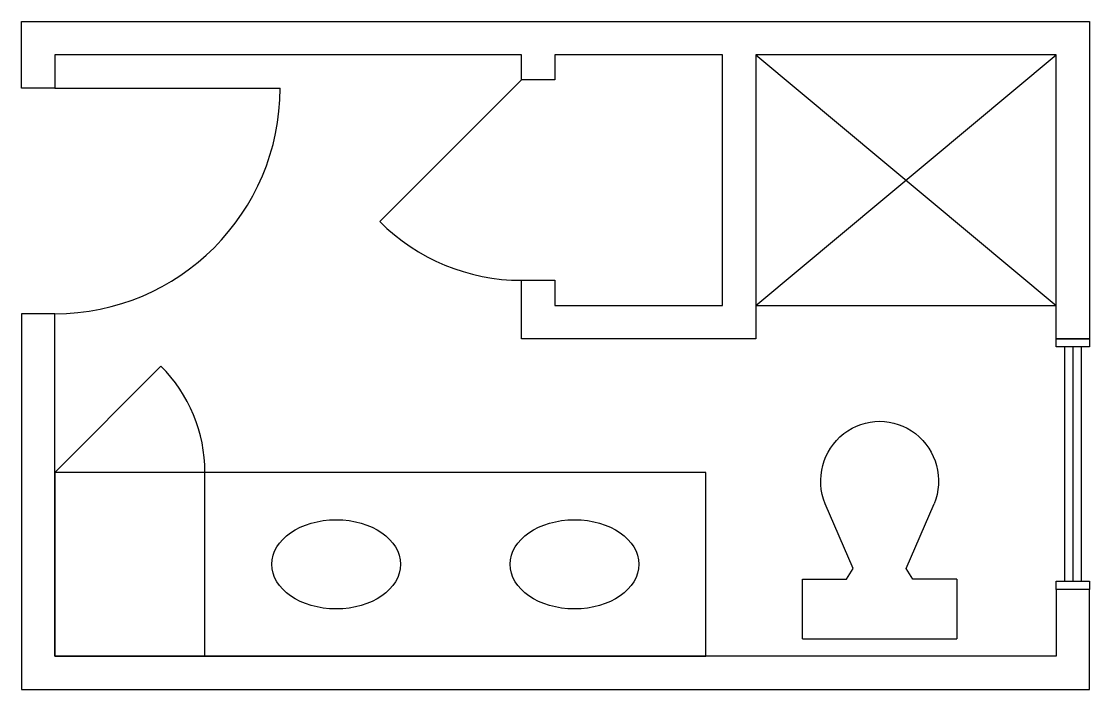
# Model space of a CAD drawing. Extents: x 194 to 803, y 203 to 584.
import ezdxf

# ---------------------------------------------------------------- set-up
doc = ezdxf.new("R2010")
doc.units = 0
for name, color, linetype in [('Default', 7, 'Continuous'), ('Level 1', 7, 'Continuous'), ('Level 30', 7, 'Continuous')]:
    doc.layers.add(name, color=color, linetype=linetype)

# ---------------------------------------------------------------- blocks, each defined once
blk = doc.blocks.new('TOIL1')
at = {"layer": 'Level 30'}
for p, q in [((-28.9, 75.2), (-59.3, 144.4)), ((28.9, 75.2), (59.3, 144.4)), ((-36.2, 64), (-28.9, 75.2)), ((36.2, 64), (28.9, 75.2)), ((-84, 64), (-84, 0)), ((-84, 64), (-36.2, 64)), ((84, 64), (36.2, 64)), ((84, 0), (84, 64))]:
    blk.add_line(p, q, dxfattribs=at)
blk.add_arc((0, 168.8), 64.1, 337.6883, 202.3127, dxfattribs=at)

msp = doc.modelspace()

# ---------------------------------------------------------------- linework, layer by layer
at = {"layer": 'Default'}
for p, q in [((193.74, 546.34), (193.74, 584.44)), ((193.74, 584.44), (803.34, 584.44)), ((803.34, 584.44), (803.34, 403.46)), ((479.08, 565.39), (212.79, 565.39)), ((212.79, 565.39), (212.79, 546.34)), ((479.08, 551.1), (479.08, 565.39)), ((593.79, 565.39), (498.13, 565.39)), ((498.13, 565.39), (498.13, 551.1)), ((593.79, 422.51), (593.79, 565.39)), ((784.29, 565.39), (612.84, 565.39)), ((612.84, 565.39), (612.84, 403.46)), ((784.29, 403.46), (784.29, 565.39)), ((479.08, 551.1), (398.26, 470.28)), ((498.13, 551.1), (479.08, 551.1)), ((212.79, 546.34), (193.74, 546.34)), ((212.79, 546.34), (341.37, 546.34)), ((479.08, 403.46), (479.08, 436.8)), ((479.08, 436.8), (498.13, 436.8)), ((498.13, 436.8), (498.13, 422.51)), ((498.13, 422.51), (593.79, 422.51)), ((612.84, 403.46), (479.08, 403.46)), ((803.34, 403.46), (784.29, 403.46)), ((212.79, 327.26), (273.4, 387.88))]:
    msp.add_line(p, q, dxfattribs=at)
for points in [[(784.29, 403.46), (803.34, 403.46), (803.34, 398.85), (784.29, 398.85)], [(584.26, 327.26), (212.79, 327.26), (212.79, 222.49), (584.26, 222.49)], [(298.51, 327.26), (212.79, 327.26), (212.79, 222.49), (298.51, 222.49)], [(784.29, 265.2), (803.34, 265.2), (803.34, 260.59), (784.29, 260.59)]]:
    msp.add_lwpolyline(points, close=True, dxfattribs=at)
for centre, radius, start, end in [((212.79, 546.34), 128.59, 270, 0), ((479.08, 551.1), 114.3, 225, 270), ((212.79, 327.26), 85.72, 360, 45)]:
    msp.add_arc(centre, radius, start, end, dxfattribs=at)
at = {"layer": 'Level 1'}
for p, q in [((612.84, 422.51), (784.29, 565.39)), ((612.84, 565.39), (784.29, 422.51)), ((612.84, 422.51), (784.29, 422.51)), ((193.74, 417.75), (193.74, 203.44)), ((212.79, 417.75), (193.74, 417.75)), ((212.79, 222.49), (212.79, 417.75)), ((789.05, 398.85), (789.05, 265.2)), ((793.81, 398.85), (793.81, 265.2)), ((798.57, 398.85), (798.57, 265.2)), ((803.34, 260.59), (784.29, 260.59)), ((784.29, 260.59), (784.29, 222.49)), ((803.34, 203.44), (803.34, 260.59)), ((639.44, 232.43), (727.55, 232.43)), ((784.29, 222.49), (212.79, 222.49)), ((193.74, 203.44), (803.34, 203.44))]:
    msp.add_line(p, q, dxfattribs=at)
for centre in [(373.38, 274.87), (509.39, 274.87)]:
    msp.add_ellipse(centre, major_axis=(-36.77, 0), ratio=0.692433, dxfattribs=at)

# ---------------------------------------------------------------- block references
at = {"layer": 'Level 30', "xscale": 0.5244856303970924, "yscale": -0.5323222464061104, "rotation": 180}
msp.add_blockref('TOIL1', (683.49, 232.43), dxfattribs=at)

doc.saveas('drawing.dxf')
